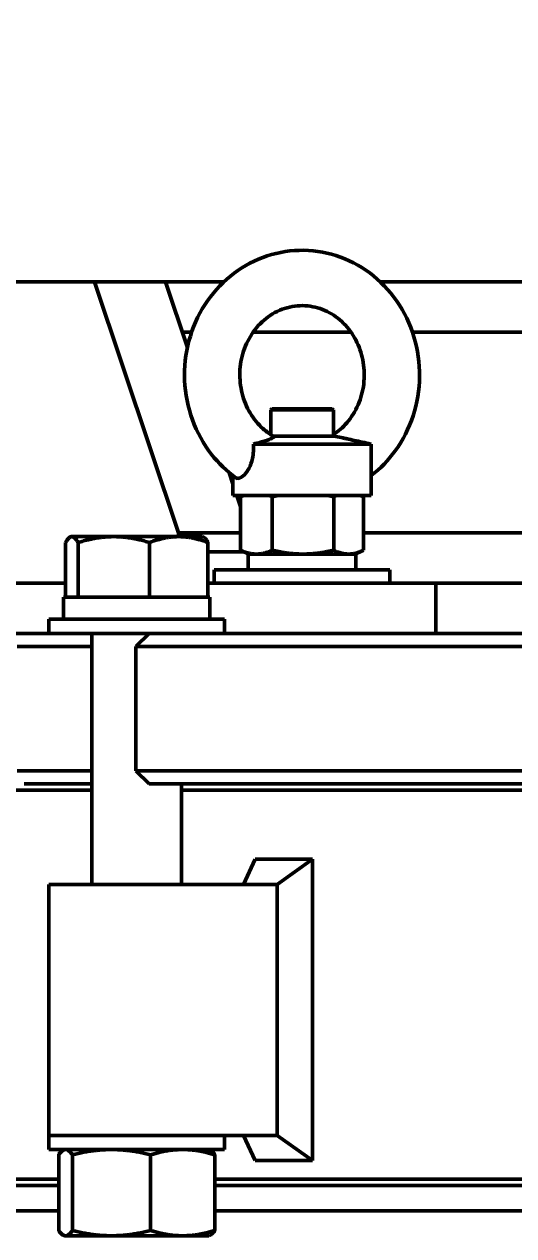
# Model space of a CAD drawing. Header units: inches. Extents: x 15 to 402, y 6 to 258.
# Drawn here: x 73.95 to 78.83, y 116.87 to 128.93 of the extents above; entities that cross this region are included whole.
import ezdxf

# ---------------------------------------------------------------- set-up
doc = ezdxf.new("R2010")
doc.units = ezdxf.units.IN
doc.header["$LTSCALE"] = 12
doc.header["$MEASUREMENT"] = 0
doc.layers.add('Dimension (ANSI)', color=7, linetype='Continuous', lineweight=25)
doc.layers.add('Visible (ANSI)', color=7, linetype='Continuous', lineweight=50)
doc.styles.add('MEMCOR Medium', font='arial.ttf')
doc.dimstyles.new('Default (ANSI)', dxfattribs={"dimscale": 12, "dimtxt": 0.15, "dimasz": 0.098425, "dimexe": 0.125, "dimexo": 0.0625, "dimgap": 0.031496, "dimtad": 0, "dimtih": 1, "dimtoh": 1, "dimdec": 4, "dimrnd": 1e-08, "dimzin": 3, "dimdsep": 46, "dimlunit": 5, "dimtxsty": 'MEMCOR Medium', "dimcen": 0.09, "dimdle": 0.393701, "dimclrd": 256, "dimclre": 256, "dimclrt": 256, "dimadec": 0, "dimazin": 1, "dimtfac": 0.8, "dimtofl": 0, "dimtmove": 0, "dimatfit": 3, "dimfxl": 1, "dimfrac": 1, "dimtolj": 1, "dimtzin": 4, "dimlwd": -1, "dimlwe": -1, "dimarcsym": 0})
doc.dimstyles.new('Default (ANSI)-01', dxfattribs={"dimscale": 12, "dimtxt": 0.15, "dimasz": 0.098425, "dimexe": 0.125, "dimexo": 0.0625, "dimgap": 0.031496, "dimtad": 0, "dimtih": 1, "dimtoh": 1, "dimdec": 4, "dimrnd": 1e-08, "dimzin": 3, "dimdsep": 46, "dimlunit": 5, "dimtxsty": 'MEMCOR Medium', "dimcen": 0.09, "dimdle": 0.393701, "dimclrd": 256, "dimclre": 256, "dimclrt": 256, "dimadec": 0, "dimazin": 1, "dimtfac": 0.8, "dimtofl": 0, "dimtmove": 0, "dimatfit": 3, "dimfxl": 1, "dimfrac": 1, "dimtolj": 1, "dimtzin": 4, "dimlwd": -1, "dimlwe": -1, "dimarcsym": 0})

# ---------------------------------------------------------------- blocks, each defined once
blk = doc.blocks.new('*D21')
at = {"layer": 'Defpoints', "color": 0, "transparency": 16777216}
for p in [(66.741, 121.495), (99.83, 121.495), (99.83, 113.092)]:
    blk.add_point(p, dxfattribs=at)
at = {"layer": 'Dimension (ANSI)', "transparency": 16777216}
for p, q in [((66.741, 120.745), (66.741, 111.592)), ((99.83, 120.745), (99.83, 111.592)), ((67.923, 113.092), (98.648, 113.092)), ((99.83, 113.092), (101.011, 113.092))]:
    blk.add_line(p, q, dxfattribs=at)
for points in [[(67.923, 113.288), (67.923, 112.895), (66.741, 113.092)], [(98.648, 113.288), (98.648, 112.895), (99.83, 113.092)]]:
    blk.add_solid(points, dxfattribs=at)
at = {"layer": 'Dimension (ANSI)', "transparency": 16777216, "char_height": 1.8, "attachment_point": 5, "style": 'MEMCOR Medium'}
for s, insert in [('\\A1; 33{\\H0.8x;\\S1#16;} in', (107.511, 114.944)), ('\\A1;[840.4 mm]', (107.511, 111.56))]:
    blk.add_mtext(s, dxfattribs=dict(at, insert=insert))
blk = doc.blocks.new('*D24')
at = {"layer": 'Defpoints', "color": 0, "transparency": 16777216}
for p in [(46.247, 147.747), (46.247, 131.747), (54.342, 131.747)]:
    blk.add_point(p, dxfattribs=at)
at = {"layer": 'Dimension (ANSI)', "transparency": 16777216}
for p, q in [((54.342, 146.566), (54.342, 142.56)), ((54.342, 132.928), (54.342, 136.934))]:
    blk.add_line(p, q, dxfattribs=at)
for points in [[(54.145, 146.566), (54.539, 146.566), (54.342, 147.747)], [(54.145, 132.928), (54.539, 132.928), (54.342, 131.747)]]:
    blk.add_solid(points, dxfattribs=at)
at = {"layer": 'Dimension (ANSI)', "transparency": 16777216, "insert": (54.342, 139.747), "char_height": 1.8, "attachment_point": 5, "style": 'MEMCOR Medium'}
blk.add_mtext('\\A1;\\fArial|b0|i0;\\H1.8000;16 in [406.4 mm]\\P\\fArial|b0|i0;\\H1.8000; MIN. FOR TANK HEAD REMOVAL', dxfattribs=at)

msp = doc.modelspace()

# ---------------------------------------------------------------- linework, layer by layer
at = {"layer": 'Visible (ANSI)'}
for p, q in [((74.65304, 126.36465), (70.57411, 126.36465)), ((74.65304, 126.36465), (75.49037, 123.86465)), ((75.35973, 126.36465), (74.65304, 126.36465)), ((75.9411, 126.36465), (75.35973, 126.36465)), ((75.5787, 125.71086), (75.35973, 126.36465)), ((79.91396, 126.36465), (77.50222, 126.36465)), ((75.52719, 125.86465), (75.62121, 125.86465)), ((76.23379, 125.86465), (77.20953, 125.86465)), ((77.82212, 125.86465), (79.92146, 125.86465)), ((76.42166, 125.10215), (76.40916, 125.08965)), ((77.03416, 125.08965), (76.40916, 125.08965)), ((76.40916, 124.84501), (76.40916, 125.08965)), ((76.42166, 125.10215), (77.02166, 125.10215)), ((77.02166, 125.10215), (77.03416, 125.08965)), ((77.03416, 124.8294), (77.03416, 125.08965)), ((77.04113, 124.8294), (76.43453, 124.8294)), ((77.04113, 124.8294), (77.12922, 124.81067)), ((77.41036, 124.75085), (76.23638, 124.75085)), ((77.41064, 124.23904), (77.41064, 124.58553)), ((76.03269, 124.35539), (75.99541, 124.46668)), ((76.03269, 124.23904), (76.03269, 124.43676)), ((77.41064, 124.23904), (76.03269, 124.23904)), ((76.10861, 124.12872), (76.07166, 124.23904)), ((76.10861, 123.69295), (76.10861, 124.22534)), ((76.1379, 124.23904), (76.11441, 124.22809)), ((76.4242, 123.69295), (76.4242, 124.22534)), ((77.03726, 123.69295), (77.03726, 124.22534)), ((77.30543, 124.23904), (77.32891, 124.22809)), ((77.33472, 123.69295), (77.33472, 124.22534)), ((74.41866, 123.82828), (74.4094, 123.82293)), ((74.42779, 123.82828), (74.41866, 123.82828)), ((74.84566, 123.82828), (74.42779, 123.82828)), ((75.49253, 123.82828), (74.84566, 123.82828)), ((75.49037, 123.82828), (75.49037, 123.86465)), ((75.49037, 123.86465), (76.10861, 123.86465)), ((75.73066, 123.82828), (75.49253, 123.82828)), ((75.73066, 123.82828), (75.73991, 123.82293)), ((80.30494, 123.86465), (77.33472, 123.86465)), ((74.36483, 123.22428), (74.36483, 123.76969)), ((74.49074, 123.22428), (74.49074, 123.76969)), ((75.20057, 123.22428), (75.20057, 123.76969)), ((75.78449, 123.22428), (75.78449, 123.76969)), ((76.19066, 123.65465), (76.11441, 123.6902)), ((77.25266, 123.65465), (77.32891, 123.6902)), ((75.78449, 123.67715), (76.14241, 123.67715)), ((76.18516, 123.65465), (77.25816, 123.65465)), ((76.18516, 123.49865), (76.18516, 123.65465)), ((77.25816, 123.49865), (77.25816, 123.65465)), ((75.84666, 123.49865), (77.59666, 123.49865)), ((75.84666, 123.36465), (75.84666, 123.49865)), ((77.59666, 123.36465), (77.59666, 123.49865)), ((74.36483, 123.36465), (73.82858, 123.36465)), ((74.35859, 123.36465), (74.36483, 123.37127)), ((75.78449, 123.36465), (76.30928, 123.36465)), ((77.72265, 123.36465), (76.30928, 123.36465)), ((77.72265, 123.36465), (78.05518, 123.36465)), ((78.05518, 123.36465), (79.97146, 123.36465)), ((78.05518, 123.36465), (78.05518, 122.86465)), ((74.34516, 123.22427), (75.80416, 123.22427)), ((74.34516, 123.00527), (74.34516, 123.22427)), ((74.42779, 123.22428), (74.36483, 123.22428)), ((74.41866, 123.22428), (74.41866, 123.22427)), ((74.49074, 123.22428), (74.42779, 123.22428)), ((74.84566, 123.22428), (74.49074, 123.22428)), ((75.20057, 123.22428), (74.84566, 123.22428)), ((75.49253, 123.22428), (75.20057, 123.22428)), ((75.78449, 123.22428), (75.49253, 123.22428)), ((75.73066, 123.22428), (75.73066, 123.22427)), ((75.80416, 123.00527), (75.80416, 123.22427)), ((75.94966, 123.00527), (74.19966, 123.00527)), ((74.19966, 123.00527), (74.19966, 122.86465)), ((75.94966, 123.00527), (75.94966, 122.86465)), ((73.70211, 122.86465), (73.95328, 122.86465)), ((73.95328, 122.86465), (74.12183, 122.86465)), ((74.19968, 122.86465), (74.12183, 122.86465)), ((74.19968, 122.86465), (75.20211, 122.86465)), ((74.62716, 122.86465), (74.62716, 120.36465)), ((75.19695, 122.86465), (75.06695, 122.73465)), ((75.20211, 122.86465), (75.2617, 122.86465)), ((75.2617, 122.86465), (75.52908, 122.86465)), ((75.52908, 122.86465), (76.66919, 122.86465)), ((77.18315, 122.86465), (76.66919, 122.86465)), ((77.94858, 122.86465), (77.18315, 122.86465)), ((77.94858, 122.86465), (83.0775, 122.86465)), ((74.23441, 122.73465), (73.88327, 122.73465)), ((74.23441, 122.73465), (74.62716, 122.73465)), ((75.20184, 122.73465), (75.06695, 122.73465)), ((75.06695, 122.73465), (75.06695, 121.49465)), ((75.4713, 122.73465), (75.20184, 122.73465)), ((76.78178, 122.73465), (75.4713, 122.73465)), ((76.78178, 122.73465), (77.29574, 122.73465)), ((77.29574, 122.73465), (77.90322, 122.73465)), ((83.07846, 122.73465), (77.90322, 122.73465)), ((73.88327, 121.49465), (74.23441, 121.49465)), ((74.62716, 121.49465), (74.23441, 121.49465)), ((75.06695, 121.49465), (75.20184, 121.49465)), ((75.19695, 121.36465), (75.06695, 121.49465)), ((75.20184, 121.49465), (75.4713, 121.49465)), ((75.4713, 121.49465), (76.78178, 121.49465)), ((77.29574, 121.49465), (76.78178, 121.49465)), ((77.90322, 121.49465), (77.29574, 121.49465)), ((77.90322, 121.49465), (83.07846, 121.49465)), ((74.62716, 121.30215), (68.46194, 121.30215)), ((74.12183, 121.36465), (73.95328, 121.36465)), ((74.12183, 121.36465), (74.62716, 121.36465)), ((75.2617, 121.36465), (75.19695, 121.36465)), ((75.52908, 121.36465), (75.2617, 121.36465)), ((75.52216, 121.36465), (75.52216, 120.36465)), ((85.42686, 121.30215), (75.52216, 121.30215)), ((76.66919, 121.36465), (75.52908, 121.36465)), ((76.66919, 121.36465), (77.18315, 121.36465)), ((77.18315, 121.36465), (77.70079, 121.36465)), ((77.70079, 121.36465), (83.32367, 121.36465)), ((76.25509, 120.61426), (76.1395, 120.36465)), ((76.25509, 120.61426), (76.82562, 120.61426)), ((76.82562, 120.61426), (76.4746, 120.36465)), ((76.82562, 117.61503), (76.82562, 120.61426)), ((74.19966, 120.36465), (75.83243, 120.36465)), ((74.19966, 117.86465), (74.19966, 120.36465)), ((75.83243, 120.36465), (76.4746, 120.36465)), ((76.4746, 117.86465), (76.4746, 120.36465)), ((75.83243, 117.86465), (74.19966, 117.86465)), ((75.83243, 117.86465), (74.19966, 117.86465)), ((74.19966, 117.72402), (74.19966, 117.86465)), ((76.4746, 117.86465), (75.83243, 117.86465)), ((75.94966, 117.72402), (75.94966, 117.86465)), ((76.25509, 117.61503), (76.1395, 117.86465)), ((76.82562, 117.61503), (76.4746, 117.86465)), ((74.19966, 117.72402), (75.94966, 117.72402)), ((74.29666, 116.91689), (74.29666, 117.67216)), ((74.35566, 117.72402), (74.34552, 117.71929)), ((74.43466, 116.91689), (74.43466, 117.67216)), ((75.21266, 116.91689), (75.21266, 117.67216)), ((75.79366, 117.72402), (75.8038, 117.71929)), ((75.85266, 116.91689), (75.85266, 117.67216)), ((76.82562, 117.61503), (76.25509, 117.61503)), ((68.80016, 117.42715), (74.29666, 117.42715)), ((75.85266, 117.42715), (85.09209, 117.42715)), ((74.29666, 117.36465), (68.80016, 117.36465)), ((85.09209, 117.36465), (75.85266, 117.36465)), ((74.29666, 117.11465), (69.22121, 117.11465)), ((85.09209, 117.11465), (75.85266, 117.11465)), ((74.35566, 116.86502), (74.34552, 116.86975)), ((74.35566, 116.86502), (74.36566, 116.86502)), ((74.36566, 116.86502), (74.82366, 116.86502)), ((74.82366, 116.86502), (75.53266, 116.86502)), ((75.53266, 116.86502), (75.79366, 116.86502)), ((75.79366, 116.86502), (75.8038, 116.86975))]:
    msp.add_line(p, q, dxfattribs=at)
for points, knots in [([(77.41064, 124.43676), (77.50156, 124.50675), (77.58241, 124.59033), (77.72673, 124.78911), (77.78667, 124.90696), (77.86912, 125.15744), (77.89114, 125.29021), (77.8945, 125.55694), (77.87565, 125.69088), (77.79855, 125.94566), (77.74044, 126.06654), (77.59077, 126.28197), (77.49961, 126.3768), (77.29397, 126.53), (77.17994, 126.58894), (76.94111, 126.66506), (76.81659, 126.68287), (76.56927, 126.67636), (76.44656, 126.65231), (76.21413, 126.56526), (76.10456, 126.502), (75.90855, 126.34237), (75.82254, 126.2455), (75.68252, 126.02747), (75.62908, 125.90595), (75.56055, 125.65048), (75.54589, 125.51643), (75.55738, 125.24975), (75.58364, 125.11715), (75.67484, 124.86758), (75.73957, 124.75056), (75.89017, 124.55866), (75.97155, 124.48014), (76.06211, 124.41483)], [3.76221158, 3.76221158, 3.76221158, 3.76221158, 4.04879434, 4.04879434, 4.3717308, 4.3717308, 4.69881842, 4.69881842, 5.02742606, 5.02742606, 5.3547338, 5.3547338, 5.6780143, 5.6780143, 5.99544772, 5.99544772, 6.30760329, 6.30760329, 6.61786198, 6.61786198, 6.93064797, 6.93064797, 7.24888442, 7.24888442, 7.57274687, 7.57274687, 7.90031892, 7.90031892, 8.22890081, 8.22890081, 8.55566762, 8.55566762, 8.83472397, 8.83472397, 8.83472397, 8.83472397]), ([(77.03416, 124.84501), (77.0828, 124.8766), (77.128, 124.91589), (77.21331, 125.01416), (77.25172, 125.07517), (77.3086, 125.20661), (77.32757, 125.27668), (77.34481, 125.41935), (77.34331, 125.49186), (77.32037, 125.63262), (77.29893, 125.70084), (77.23841, 125.82695), (77.19912, 125.88465), (77.10628, 125.9848), (77.05237, 126.02672), (76.93424, 126.09123), (76.86967, 126.11288), (76.73569, 126.13289), (76.66615, 126.13032), (76.53119, 126.09982), (76.46574, 126.07199), (76.34814, 125.99442), (76.29557, 125.94568), (76.2086, 125.83306), (76.17357, 125.76993), (76.1237, 125.6355), (76.10839, 125.56448), (76.09848, 125.42118), (76.10367, 125.34896), (76.13368, 125.20993), (76.15855, 125.14318), (76.22537, 125.02098), (76.26757, 124.96578), (76.35338, 124.88312), (76.39464, 124.85221), (76.43823, 124.82726)], [3.6843834, 3.6843834, 3.6843834, 3.6843834, 3.96060214, 3.96060214, 4.27627613, 4.27627613, 4.58302729, 4.58302729, 4.88607977, 4.88607977, 5.189406, 5.189406, 5.49699643, 5.49699643, 5.81392812, 5.81392812, 6.14538725, 6.14538725, 6.48999792, 6.48999792, 6.83272768, 6.83272768, 7.16024869, 7.16024869, 7.47384912, 7.47384912, 7.77959299, 7.77959299, 8.08241898, 8.08241898, 8.38619867, 8.38619867, 8.69506555, 8.69506555, 8.93628311, 8.93628311, 8.93628311, 8.93628311]), ([(76.43823, 124.82726), (76.43858, 124.82706), (76.4389, 124.82684), (76.44208, 124.82413), (76.44001, 124.82021), (76.42627, 124.80978), (76.41245, 124.80298), (76.37139, 124.78688), (76.3407, 124.77725), (76.28441, 124.76216), (76.26104, 124.75643), (76.23638, 124.75085)], [1.53698124, 1.53698124, 1.53698124, 1.53698124, 1.5581507, 1.5581507, 1.78478434, 1.78478434, 2.06753102, 2.06753102, 2.44344148, 2.44344148, 2.67734182, 2.67734182, 2.67734182, 2.67734182]), ([(77.41036, 124.75085), (77.38081, 124.75708), (77.35027, 124.76349), (77.26725, 124.78103), (77.21584, 124.79206), (77.1563, 124.80488), (77.14249, 124.80786), (77.12922, 124.81068)], [0.147711926, 0.147711926, 0.147711926, 0.147711926, 0.386958294, 0.386958294, 0.796282582, 0.796282582, 0.923539726, 0.923539726, 0.923539726, 0.923539726]), ([(76.23638, 124.75085), (76.23926, 124.70243), (76.23726, 124.65355), (76.21956, 124.5684), (76.20736, 124.53642), (76.17969, 124.48345), (76.1634, 124.46137), (76.13017, 124.42786), (76.11369, 124.41684), (76.08441, 124.40677), (76.07189, 124.40778), (76.06211, 124.41483)], [0, 0, 0, 0, 0.37029726, 0.37029726, 0.67885151, 0.67885151, 0.99389788, 0.99389788, 1.30997279, 1.30997279, 1.62583774, 1.62583774, 1.62583774, 1.62583774]), ([(77.41065, 124.58553), (77.41065, 124.59702), (77.4106, 124.60883), (77.41038, 124.66327), (77.41025, 124.7073), (77.41036, 124.75085)], [2.471807978, 2.471807978, 2.471807978, 2.471807978, 2.585055973, 2.585055973, 2.981809184, 2.981809184, 2.981809184, 2.981809184])]:
    msp.add_open_spline(points, degree=3, knots=knots, dxfattribs=at)
for points, weights in [([(76.14157, 124.23904), (76.12549, 124.23299), (76.10861, 124.22534)], [1.01185930268, 1.00735487659, 1]), ([(76.10861, 124.22534), (76.11152, 124.22675), (76.11441, 124.22809)], [1, 1.00134014423, 1.00258565041]), ([(76.4242, 124.22534), (76.40731, 124.23299), (76.39124, 124.23904)], [1, 1.00735487659, 1.01185930268]), ([(76.48822, 124.23904), (76.457, 124.23299), (76.4242, 124.22534)], [1.01185930268, 1.00735487659, 1]), ([(77.03726, 124.22534), (77.00446, 124.23299), (76.97323, 124.23904)], [1, 1.00735487659, 1.01185930268]), ([(77.06832, 124.23904), (77.05317, 124.23299), (77.03726, 124.22534)], [1.01185930268, 1.00735487659, 1]), ([(77.33472, 124.22534), (77.31881, 124.23299), (77.30365, 124.23904)], [1, 1.00735487659, 1.01185930268]), ([(74.42779, 123.82828), (74.39857, 123.82828), (74.36483, 123.76969)], [1, 1.0379548493, 1]), ([(74.49074, 123.76969), (74.457, 123.82828), (74.42779, 123.82828)], [1, 1.0379548493, 1]), ([(74.84566, 123.82828), (74.68094, 123.82828), (74.49074, 123.76969)], [1, 1.0379548493, 1]), ([(75.20057, 123.76969), (75.01037, 123.82828), (74.84566, 123.82828)], [1, 1.0379548493, 1]), ([(75.49253, 123.82828), (75.35703, 123.82828), (75.20057, 123.76969)], [1, 1.0379548493, 1]), ([(75.78449, 123.76969), (75.62803, 123.82828), (75.49253, 123.82828)], [1, 1.0379548493, 1]), ([(75.73991, 123.82293), (75.76076, 123.8109), (75.78449, 123.76969)], [1.01607329548, 1.02640123045, 1]), ([(76.11441, 123.6902), (76.11152, 123.69155), (76.10861, 123.69295)], [1.00258565041, 1.00134014423, 1]), ([(76.10861, 123.69295), (76.19317, 123.65465), (76.2664, 123.65465)], [1, 1.0379548493, 1]), ([(76.2664, 123.65465), (76.33964, 123.65465), (76.4242, 123.69295)], [1, 1.0379548493, 1]), ([(76.4242, 123.69295), (76.58847, 123.65465), (76.73073, 123.65465)], [1, 1.0379548493, 1]), ([(76.73073, 123.65465), (76.87299, 123.65465), (77.03726, 123.69295)], [1, 1.0379548493, 1]), ([(77.03726, 123.69295), (77.11696, 123.65465), (77.18599, 123.65465)], [1, 1.0379548493, 1]), ([(77.18599, 123.65465), (77.25501, 123.65465), (77.33472, 123.69295)], [1, 1.0379548493, 1]), ([(74.36566, 117.72402), (74.33364, 117.72402), (74.29666, 117.67216)], [1, 1.0379548493, 1]), ([(74.43466, 117.67216), (74.39769, 117.72402), (74.36566, 117.72402)], [1, 1.0379548493, 1]), ([(74.82366, 117.72402), (74.64313, 117.72402), (74.43466, 117.67216)], [1, 1.0379548493, 1]), ([(75.21266, 117.67216), (75.0042, 117.72402), (74.82366, 117.72402)], [1, 1.0379548493, 1]), ([(75.53266, 117.72402), (75.38415, 117.72402), (75.21266, 117.67216)], [1, 1.0379548493, 1]), ([(75.85266, 117.67216), (75.68117, 117.72402), (75.53266, 117.72402)], [1, 1.0379548493, 1]), ([(75.8038, 117.71929), (75.82665, 117.70864), (75.85266, 117.67216)], [1.01607329548, 1.02640123045, 1]), ([(74.29666, 116.91689), (74.33364, 116.86502), (74.36566, 116.86502)], [1, 1.0379548493, 1]), ([(74.36566, 116.86502), (74.39769, 116.86502), (74.43466, 116.91689)], [1, 1.0379548493, 1]), ([(74.43466, 116.91689), (74.64313, 116.86502), (74.82366, 116.86502)], [1, 1.0379548493, 1]), ([(74.82366, 116.86502), (75.0042, 116.86502), (75.21266, 116.91689)], [1, 1.0379548493, 1]), ([(75.21266, 116.91689), (75.38415, 116.86502), (75.53266, 116.86502)], [1, 1.0379548493, 1]), ([(75.53266, 116.86502), (75.68117, 116.86502), (75.85266, 116.91689)], [1, 1.0379548493, 1]), ([(75.85266, 116.91689), (75.82665, 116.88041), (75.8038, 116.86975)], [1, 1.02640123045, 1.01607329548])]:
    msp.add_rational_spline(points, weights, degree=2, dxfattribs=at)

# ---------------------------------------------------------------- dimensions: what is measured, and where the dimension line sits
at = {"layer": 'Dimension (ANSI)'}
for base, p1, p2, angle, text, dimstyle, override, picture, middle in [((54.3421, 131.747), (46.24733, 147.747), (46.24733, 131.747), 270, '\\fArial|b0|i0;\\H1.8000;<> in [406.4 mm]\\P\\fArial|b0|i0;\\H1.8000; MIN. FOR TANK HEAD REMOVAL', 'Default (ANSI)-01', {"dimgap": 0.031496, "dimdec": 4, "dimpost": '', "dimse1": 1, "dimse2": 1, "dimtol": 0, "dimlim": 0, "dimtp": 0, "dimtm": 0, "dimtdec": 2, "dimatfit": 1}, '*D24', (54.3421, 139.747)), ((99.82954, 113.09157), (66.74145, 121.49465), (99.82954, 121.49465), 180, ' <> in\\X[840.4 mm]', 'Default (ANSI)', {"dimgap": 0.031496, "dimtih": 0, "dimtoh": 0, "dimdec": 4, "dimpost": '', "dimtol": 0, "dimlim": 0, "dimtp": 0, "dimtm": 0, "dimtdec": 2, "dimatfit": 2}, '*D21', (107.51056, 113.09157))]:
    dim = msp.add_linear_dim(base=base, p1=p1, p2=p2, angle=angle, text=text, dimstyle=dimstyle, override=override, dxfattribs=at)
    dim.commit()
    dim.dimension.update_dxf_attribs({"geometry": picture, "text_midpoint": middle, "dimtype": 160})

doc.saveas('drawing.dxf')
